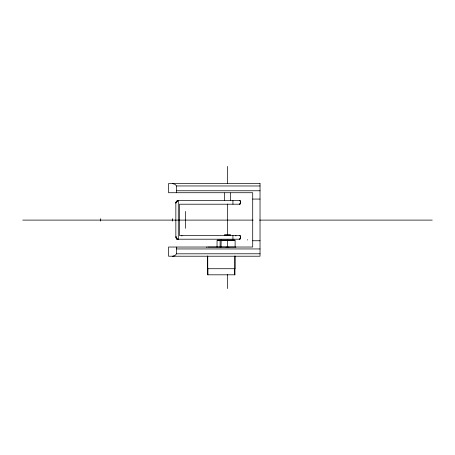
<?xml version="1.0" encoding="UTF-8"?>
<svg xmlns="http://www.w3.org/2000/svg" width="455" height="455" viewBox="0 0 455 455"><rect width="100%" height="100%" fill="white"/><g stroke="black" fill="none" stroke-linecap="round" stroke-linejoin="round"><path stroke-width="0.68" d="M260.032 253.776L176.472 253.816L176.477 248.948L260.032 248.948M175.846 202.987L176.517 201.303L178.206 200.553L239.313 200.547A1.217 1.217 0 0 1 240.53 201.77L240.53 202.987A1.217 1.217 0 0 1 239.313 204.21L179.503 204.21L179.503 235.548L239.313 235.548A1.217 1.217 0 0 1 240.53 236.765L240.53 237.988A1.217 1.217 0 0 1 239.313 239.205L178.286 239.205L177.114 238.909L176.21 238.05L175.846 236.867L175.846 202.987A2.44 2.44 0 0 1 178.286 200.547L178.286 239.205A2.44 2.44 0 0 1 175.846 236.765M176.472 253.827L175.22 255.329L172.576 256.216M220.118 240.115L220.106 247.071M226.22 247.275L226.22 247.275A6.757 6.757 0 0 1 226.072 247.292L227.5 247.071L227.5 240.115M221.215 240.058L221.011 247.071M172.576 183.541L175.22 184.429L176.472 185.953L260.032 185.976M176.477 185.976L176.477 190.764L260.032 190.764M252.713 199.068L260.032 199.068M22.75 220.106L175.602 220.106M175.846 220.106L253.105 220.106M259.486 220.106L432.25 220.106M224.451 234.814L230.548 234.814M224.451 235.184L230.548 235.184M217.297 240.058L234.871 240.058M252.713 240.752L260.032 240.752M207.747 247.071L235.121 247.071L235.116 240.303L217.052 240.303L217.041 247.071M234.905 274.814L207.599 274.814L207.56 268.717M228.689 247.264L228.928 247.292A6.757 6.757 0 0 1 228.751 247.27L227.739 247.116M247.611 239.603L247.611 240.058M235.895 235.548L235.895 236.003M235.792 247.031L235.792 247.418M235.121 256.074L235.121 268.717L207.417 268.717L207.378 256.074M234.939 268.717L234.939 274.814M234.757 256.074L234.757 268.717M234.575 268.717L234.575 274.814M232.937 200.547L232.937 204.21M232.937 235.548L232.937 239.205M230.548 192.96L230.548 200.547M227.5 166.422L227.5 183.467M227.5 204.062L227.5 235.315M227.5 274.371L227.5 288.578M224.451 192.96L224.451 200.547M207.929 268.717L207.929 274.814M207.747 256.074L207.747 268.717M206.712 247.031L206.712 247.418M185.606 211.416L185.606 228.342M181.903 235.548L181.903 236.003M172.616 218.673L172.616 221.085M100.691 218.656L100.691 221.096M176.54 248.948A6.302 5.881 90 0 1 176.79 247.111M176.682 192.636A6.302 6 -88.4 0 1 176.421 190.764M172.678 183.706A6.137 4.078 52.8 0 1 173.332 183.792M174.123 256.546A6.137 5.079 -67.6 0 1 172.559 256.438M240.615 237.999A1.251 1.058 73.9 0 1 239.341 239.017M239.336 235.701A1.251 0.978 -90 0 1 240.513 236.771M239.341 235.736A1.251 1.058 -73.9 0 1 240.615 236.754M240.513 237.982A1.251 0.978 90 0 1 239.336 239.051M240.615 203.004A1.251 1.058 73.9 0 1 239.341 204.022A1.251 0.978 90 0 0 240.513 202.987M239.336 200.7A1.251 0.978 -90 0 1 240.513 201.77M239.341 200.735A1.251 1.058 -73.9 0 1 240.615 201.758M177.763 200.678A2.969 2.002 30.8 0 1 178.314 200.627M175.897 202.993A5.756 3.321 0.4 0 1 178.047 200.86M177.04 239.648A5.756 3.782 -28.1 0 1 176.369 236.719M178.258 239.279A2.969 2.121 -36.3 0 1 177.689 239.194M260.032 183.536L168.572 183.536L168.572 192.721L252.713 192.721L252.713 247.031L168.572 247.031L168.572 256.216L260.032 256.216L260.032 183.547"/></g></svg>
